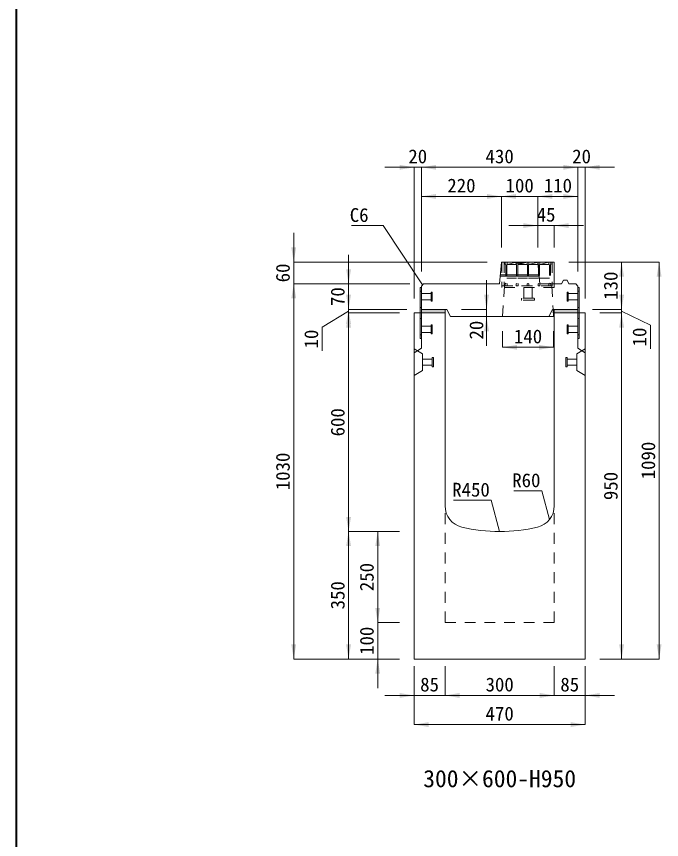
# Model space of a CAD drawing. Units: millimetres at full size, sheet at 1:40. Extents: x -1934 to 44546, y -100881 to -70395.
# Drawn here: x 11546 to 13317, y -98156 to -95896 of the extents above; entities that cross this region are included whole.
import ezdxf
from ezdxf.enums import TextEntityAlignment as Align

# ---------------------------------------------------------------- set-up
doc = ezdxf.new("R2010")
doc.units = ezdxf.units.MM
doc.header["$LTSCALE"] = 40
for name, pattern in [('CHAIN_DOUBLE_DASH', [23.5, 12, -1.5, 3.5, -1.5, 3.5, -1.5]), ('USER1', [1.35, 0.75, -0.6]), ('USER2', [1.35, 0.75, -0.6])]:
    doc.linetypes.add(name, pattern=pattern)
for name, color, linetype, lineweight in [('0_2', 7, 'Continuous', 13), ('インサート', 92, 'USER2', 9), ('グレーチング', 7, 'USER2', 5), ('プレート', 7, 'USER1', 9), ('モルタル', 7, 'Continuous', 9), ('受枠', 3, 'USER2', 5), ('図枠', 7, 'Continuous', 5), ('寸法線', 7, 'Continuous', 9), ('引出線', 4, 'Continuous', 9), ('本体', 2, 'Continuous', 13), ('補助線', 8, 'CHAIN_DOUBLE_DASH', 5)]:
    doc.layers.add(name, color=color, linetype=linetype, lineweight=lineweight)
doc.layers.add('ハッチング_モルタル', color=30, linetype='Continuous')
doc.styles.add('ＭＳ ゴシック', font='')
doc.styles.get('ＭＳ ゴシック').set_extended_font_data('MS Gothic')

# ---------------------------------------------------------------- blocks, each defined once
blk = doc.blocks.new('filled_arrow')
at = {"color": 0, "linetype": 'Continuous', "lineweight": -2}
blk.add_solid([(7.5, 1.25), (0, 0), (7.5, -1.25)], dxfattribs=at)

msp = doc.modelspace()

# ---------------------------------------------------------------- hatches: boundary and pattern name
at = {"layer": 'ハッチング_モルタル'}
for points in [[(12657.74, -96700.41), (12657.74, -96710.41), (12722.74, -96710.41), (12722.74, -96700.41)], [(13022.74, -96700.41), (13022.74, -96710.41), (13087.74, -96710.41), (13087.74, -96700.41)]]:
    msp.add_hatch(color=256, dxfattribs=at).paths.add_polyline_path(points)

# ---------------------------------------------------------------- linework, layer by layer
at = {"layer": 'インサート'}
for p, q in [((12657.74, -96656.91), (12684.74, -96656.91)), ((12657.74, -96656.91), (12657.74, -96673.91)), ((12687.74, -96652.91), (12684.74, -96652.91)), ((12684.74, -96652.91), (12684.74, -96677.91)), ((12687.74, -96677.91), (12687.74, -96652.91)), ((13057.74, -96652.91), (13060.74, -96652.91)), ((13057.74, -96677.91), (13057.74, -96652.91)), ((13060.74, -96652.91), (13060.74, -96677.91)), ((13087.74, -96656.91), (13060.74, -96656.91)), ((13087.74, -96656.91), (13087.74, -96673.91)), ((12657.74, -96673.91), (12684.74, -96673.91)), ((12684.74, -96677.91), (12687.74, -96677.91)), ((13060.74, -96677.91), (13057.74, -96677.91)), ((13087.74, -96673.91), (13060.74, -96673.91)), ((12657.74, -96746.91), (12684.74, -96746.91)), ((12657.74, -96746.91), (12657.74, -96763.91)), ((12657.74, -96763.91), (12684.74, -96763.91)), ((12687.74, -96742.91), (12684.74, -96742.91)), ((12684.74, -96742.91), (12684.74, -96767.91)), ((12687.74, -96767.91), (12687.74, -96742.91)), ((13057.74, -96742.91), (13060.74, -96742.91)), ((13057.74, -96767.91), (13057.74, -96742.91)), ((13060.74, -96742.91), (13060.74, -96767.91)), ((13087.74, -96746.91), (13060.74, -96746.91)), ((13087.74, -96763.91), (13060.74, -96763.91)), ((13087.74, -96746.91), (13087.74, -96763.91)), ((12684.74, -96767.91), (12687.74, -96767.91)), ((13060.74, -96767.91), (13057.74, -96767.91))]:
    msp.add_line(p, q, dxfattribs=at)
at = {"layer": 'インサート', "linetype": 'Continuous', "lineweight": 5}
for p, q in [((12660.74, -96853.91), (12660.74, -96836.91)), ((12687.74, -96836.91), (12660.74, -96836.91)), ((12687.74, -96853.91), (12660.74, -96853.91)), ((12687.74, -96857.91), (12687.74, -96832.91)), ((12690.74, -96832.91), (12687.74, -96832.91)), ((12690.74, -96857.91), (12690.74, -96832.91)), ((13054.74, -96832.91), (13054.74, -96857.91)), ((13054.74, -96832.91), (13057.74, -96832.91)), ((13057.74, -96832.91), (13057.74, -96857.91)), ((13057.74, -96836.91), (13084.74, -96836.91)), ((13057.74, -96853.91), (13084.74, -96853.91)), ((13084.74, -96836.91), (13084.74, -96853.91)), ((12690.74, -96857.91), (12687.74, -96857.91)), ((13054.74, -96857.91), (13057.74, -96857.91))]:
    msp.add_line(p, q, dxfattribs=at)
at = {"layer": 'グレーチング'}
for p, q in [((13013.24, -96570.91), (12888.24, -96570.91)), ((12888.24, -96570.91), (12888.24, -96576.91)), ((12888.24, -96576.91), (12889.24, -96577.91)), ((12889.24, -96577.91), (12889.24, -96628.91)), ((12893.24, -96576.91), (12892.24, -96577.91)), ((12892.24, -96577.91), (12892.24, -96628.91)), ((12893.24, -96570.91), (12893.24, -96576.91)), ((12893.24, -96576.91), (12918.24, -96570.91)), ((12893.24, -96576.91), (12918.24, -96576.91)), ((12918.24, -96570.91), (12918.24, -96576.91)), ((12918.24, -96576.91), (12919.24, -96577.91)), ((12919.24, -96577.91), (12919.24, -96628.91)), ((12923.24, -96576.91), (12922.24, -96577.91)), ((12922.24, -96577.91), (12922.24, -96628.91)), ((12923.24, -96570.91), (12923.24, -96576.91)), ((12923.24, -96576.91), (12948.24, -96570.91)), ((12923.24, -96576.91), (12948.24, -96576.91)), ((12948.24, -96570.91), (12948.24, -96576.91)), ((12948.24, -96576.91), (12949.24, -96577.91)), ((12949.24, -96577.91), (12949.24, -96628.91)), ((12953.24, -96576.91), (12952.24, -96577.91)), ((12952.24, -96577.91), (12952.24, -96628.91)), ((12953.24, -96570.91), (12953.24, -96576.91)), ((12953.24, -96576.91), (12978.24, -96570.91)), ((12953.24, -96576.91), (12978.24, -96576.91)), ((12978.24, -96570.91), (12978.24, -96576.91)), ((12978.24, -96576.91), (12979.24, -96577.91)), ((12979.24, -96577.91), (12979.24, -96628.91)), ((12983.24, -96576.91), (12982.24, -96577.91)), ((12982.24, -96577.91), (12982.24, -96628.91)), ((12983.24, -96570.91), (12983.24, -96576.91)), ((12983.24, -96576.91), (13008.24, -96570.91)), ((12983.24, -96576.91), (13008.24, -96576.91)), ((13008.24, -96570.91), (13008.24, -96576.91)), ((13008.24, -96576.91), (13009.24, -96577.91)), ((13009.24, -96577.91), (13009.24, -96628.91)), ((13013.24, -96576.91), (13012.24, -96577.91)), ((13012.24, -96577.91), (13012.24, -96628.91)), ((13013.24, -96570.91), (13013.24, -96576.91)), ((12892.24, -96614.91), (12919.24, -96614.91)), ((12922.24, -96614.91), (12949.24, -96614.91)), ((12952.24, -96614.91), (12979.24, -96614.91)), ((12982.24, -96614.91), (13009.24, -96614.91)), ((12888.24, -96629.91), (12889.24, -96628.91)), ((12888.24, -96635.91), (12888.24, -96629.91)), ((12888.24, -96635.91), (12893.24, -96635.91)), ((12893.24, -96629.91), (12892.24, -96628.91)), ((12893.24, -96635.91), (12893.24, -96629.91)), ((12918.24, -96629.91), (12919.24, -96628.91)), ((12918.24, -96635.91), (12918.24, -96629.91)), ((12918.24, -96635.91), (12923.24, -96635.91)), ((12923.24, -96629.91), (12922.24, -96628.91)), ((12923.24, -96635.91), (12923.24, -96629.91)), ((12948.24, -96629.91), (12949.24, -96628.91)), ((12948.24, -96635.91), (12948.24, -96629.91)), ((12948.24, -96635.91), (12953.24, -96635.91)), ((12953.24, -96629.91), (12952.24, -96628.91)), ((12953.24, -96635.91), (12953.24, -96629.91)), ((12978.24, -96629.91), (12979.24, -96628.91)), ((12978.24, -96635.91), (12978.24, -96629.91)), ((12978.24, -96635.91), (12983.24, -96635.91)), ((12983.24, -96629.91), (12982.24, -96628.91)), ((12983.24, -96635.91), (12983.24, -96629.91)), ((13008.24, -96629.91), (13009.24, -96628.91)), ((13008.24, -96635.91), (13008.24, -96629.91)), ((13008.24, -96635.91), (13013.24, -96635.91)), ((13013.24, -96629.91), (13012.24, -96628.91)), ((13013.24, -96635.91), (13013.24, -96629.91))]:
    msp.add_line(p, q, dxfattribs=at)
at = {"layer": 'プレート'}
for p, q in [((12657.74, -96650.41), (12654.54, -96650.41)), ((13090.94, -96650.41), (13087.74, -96650.41)), ((12657.74, -96695.41), (12654.54, -96695.41)), ((13090.94, -96695.41), (13087.74, -96695.41)), ((12657.74, -96725.41), (12654.54, -96725.41)), ((13090.94, -96725.41), (13087.74, -96725.41)), ((12657.74, -96770.41), (12654.54, -96770.41)), ((13090.94, -96770.41), (13087.74, -96770.41))]:
    msp.add_line(p, q, dxfattribs=at)
at = {"layer": 'プレート', "linetype": 'Continuous'}
for points in [[(12654.54, -96780.41), (12654.54, -96640.41), (12657.74, -96640.41), (12657.74, -96780.41)], [(13087.74, -96780.41), (13087.74, -96640.41), (13090.94, -96640.41), (13090.94, -96780.41)]]:
    msp.add_lwpolyline(points, close=True, dxfattribs=at)
at = {"layer": 'モルタル', "lineweight": 13}
msp.add_lwpolyline([(12657.74, -96700.41), (12722.74, -96700.41), (12722.74, -96710.41), (12657.74, -96710.41)], close=True, dxfattribs=at)
at = {"layer": 'モルタル'}
msp.add_lwpolyline([(13022.74, -96700.41), (13087.74, -96700.41), (13087.74, -96710.41), (13022.74, -96710.41)], close=True, dxfattribs=at)
at = {"layer": '受枠', "linetype": 'Continuous'}
for q in [(12878.74, -96570.41), (13022.74, -96630.41)]:
    msp.add_line((13022.74, -96570.41), q, dxfattribs=at)
at = {"layer": '受枠'}
for p, q in [((12878.74, -96570.41), (12878.74, -96640.41)), ((12884.74, -96570.41), (12884.74, -96635.91)), ((13016.74, -96570.41), (13016.74, -96635.91)), ((12878.74, -96635.91), (13022.74, -96635.91)), ((13022.74, -96640.41), (12878.74, -96640.41)), ((12939.4, -96670.08), (12939.4, -96640.41)), ((12962.07, -96670.08), (12962.07, -96640.41)), ((13022.74, -96630.41), (13022.74, -96640.41)), ((12932.87, -96671.14), (12932.87, -96674.34)), ((12967.54, -96670.08), (12933.94, -96670.08)), ((12968.6, -96671.14), (12968.6, -96674.34)), ((12967.54, -96675.41), (12933.94, -96675.41))]:
    msp.add_line(p, q, dxfattribs=at)
for centre, start, end in [((12933.94, -96671.14), 90, 180), ((12967.54, -96671.14), 0, 90), ((12933.94, -96674.34), 180, 270), ((12967.54, -96674.34), 270, 0)]:
    msp.add_arc(centre, 1.07, start, end, dxfattribs=at)
at = {"layer": '図枠', "lineweight": 40}
msp.add_line((11545.54, -99421.84), (11545.54, -88341.84), dxfattribs=at)
at = {"layer": '寸法線'}
for p, q in [((12737.74, -96310.41), (12557.74, -96310.41)), ((12637.74, -96670.41), (12637.74, -96310.41)), ((12657.74, -96310.41), (13087.74, -96310.41)), ((12657.74, -96596.41), (12657.74, -96310.41)), ((12657.74, -96596.41), (12657.74, -96310.41)), ((13007.74, -96310.41), (13187.74, -96310.41)), ((13087.74, -96596.41), (13087.74, -96310.41)), ((13087.74, -96596.41), (13087.74, -96310.41)), ((13107.74, -96670.41), (13107.74, -96310.41)), ((12657.74, -96390.41), (12877.74, -96390.41)), ((12657.74, -96596.41), (12657.74, -96390.41)), ((12877.74, -96530.41), (12877.74, -96390.41)), ((13057.74, -96390.41), (12877.74, -96390.41)), ((12877.74, -96530.41), (12877.74, -96390.41)), ((12977.74, -96390.41), (13087.74, -96390.41)), ((12977.74, -96530.41), (12977.74, -96390.41)), ((13087.74, -96596.41), (13087.74, -96390.41)), ((13102.74, -96470.41), (12897.74, -96470.41)), ((12977.74, -96530.41), (12977.74, -96470.41)), ((13022.74, -96530.41), (13022.74, -96470.41)), ((12307.14, -96490.41), (12307.14, -96710.41)), ((12977.74, -96530.41), (12977.74, -96500.41)), ((12457.74, -96780.41), (12457.74, -96550.41)), ((12838.74, -96570.41), (12307.14, -96570.41)), ((13062.74, -96570.41), (13310.72, -96570.41)), ((13062.74, -96570.41), (13207.74, -96570.41)), ((13207.74, -96700.41), (13207.74, -96570.41)), ((13310.72, -97660.41), (13310.72, -96570.41)), ((12457.74, -96620.41), (12457.74, -96790.41)), ((12836.71, -96620.41), (12836.71, -96800.41)), ((13207.74, -96620.41), (13207.74, -96790.41)), ((12307.14, -97660.41), (12307.14, -96630.41)), ((12625.74, -96630.41), (12307.14, -96630.41)), ((12623.74, -96630.41), (12307.14, -96630.41)), ((12623.74, -96630.41), (12457.74, -96630.41)), ((12457.74, -96705.41), (12385.13, -96749.45)), ((12617.74, -96700.41), (12457.74, -96700.41)), ((12617.74, -96700.41), (12457.74, -96700.41)), ((12457.74, -97310.41), (12457.74, -96710.41)), ((12597.74, -96710.41), (12457.74, -96710.41)), ((12597.74, -96710.41), (12457.74, -96710.41)), ((12767.74, -96700.41), (12836.71, -96700.41)), ((13127.74, -96700.41), (13207.74, -96700.41)), ((13127.74, -96700.41), (13207.74, -96700.41)), ((13147.74, -96710.41), (13207.74, -96710.41)), ((13147.74, -96710.41), (13207.74, -96710.41)), ((13207.74, -96705.41), (13286.77, -96743.84)), ((13207.74, -97660.41), (13207.74, -96710.41)), ((12777.74, -96720.41), (12836.71, -96720.41)), ((12385.13, -96749.45), (12385.13, -96814.32)), ((12880.74, -96760.41), (12880.74, -96804.64)), ((13020.74, -96760.41), (13020.74, -96804.64)), ((13286.77, -96743.84), (13286.77, -96808.71)), ((12880.74, -96804.64), (13020.74, -96804.64)), ((12597.74, -97310.41), (12457.74, -97310.41)), ((12457.74, -97660.41), (12457.74, -97310.41)), ((12597.74, -97310.41), (12457.74, -97310.41)), ((12537.74, -97560.41), (12537.74, -97310.41)), ((12597.74, -97310.41), (12537.74, -97310.41)), ((12537.74, -97740.41), (12537.74, -97480.41)), ((12597.74, -97560.41), (12537.74, -97560.41)), ((12597.74, -97560.41), (12537.74, -97560.41)), ((12597.74, -97660.41), (12307.14, -97660.41)), ((12597.74, -97660.41), (12457.74, -97660.41)), ((12597.74, -97660.41), (12537.74, -97660.41)), ((13147.74, -97660.41), (13310.72, -97660.41)), ((13147.74, -97660.41), (13207.74, -97660.41)), ((12637.74, -97680.41), (12637.74, -97760.41)), ((12637.74, -97680.41), (12637.74, -97840.41)), ((12722.74, -97680.41), (12722.74, -97760.41)), ((12722.74, -97680.41), (12722.74, -97760.41)), ((13022.74, -97680.41), (13022.74, -97760.41)), ((13022.74, -97680.41), (13022.74, -97760.41)), ((13107.74, -97680.41), (13107.74, -97760.41)), ((13107.74, -97680.41), (13107.74, -97840.41)), ((12557.74, -97760.41), (12802.74, -97760.41)), ((12722.74, -97760.41), (13022.74, -97760.41)), ((12942.74, -97760.41), (13187.74, -97760.41)), ((12637.74, -97840.41), (13107.74, -97840.41))]:
    msp.add_line(p, q, dxfattribs=at)
at = {"layer": '引出線'}
for points in [[(12660.74, -96633.41), (12552.74, -96470.41), (12465.64, -96470.41)], [(13009.81, -97277.1), (12988.79, -97198.68), (12911.29, -97198.68)], [(12872.74, -97310.41), (12849.71, -97224.49), (12746.22, -97224.49)]]:
    msp.add_lwpolyline(points, dxfattribs=at)
at = {"layer": '本体'}
for p, q in [((12872.74, -96630.41), (12877.74, -96570.41)), ((12877.74, -96570.41), (12914.74, -96570.41)), ((12914.74, -96570.41), (12917.74, -96573.41)), ((12917.74, -96573.41), (12937.74, -96573.41)), ((12937.74, -96573.41), (12940.74, -96570.41)), ((12940.74, -96570.41), (12977.74, -96570.41)), ((12977.74, -96570.41), (12982.74, -96630.41)), ((12980.65, -96605.41), (12874.82, -96605.41)), ((12980.99, -96609.41), (12874.49, -96609.41)), ((13042.74, -96630.41), (13047.74, -96620.41)), ((13047.74, -96620.41), (13057.74, -96620.41)), ((13057.74, -96620.41), (13062.74, -96630.41)), ((12657.74, -96636.41), (12663.74, -96630.41)), ((12657.74, -96636.41), (12657.74, -96700.41)), ((12663.74, -96630.41), (12872.74, -96630.41)), ((12982.74, -96630.41), (13042.74, -96630.41)), ((13062.74, -96630.41), (13081.74, -96630.41)), ((13081.74, -96630.41), (13087.74, -96636.41)), ((13087.74, -96636.41), (13087.74, -96700.41)), ((12657.74, -96700.41), (12727.74, -96700.41)), ((12727.74, -96700.41), (12737.74, -96720.41)), ((13017.74, -96700.41), (13007.74, -96720.41)), ((13017.74, -96700.41), (13087.74, -96700.41)), ((12737.74, -96720.41), (13007.74, -96720.41))]:
    msp.add_line(p, q, dxfattribs=at)
at = {"layer": '本体', "linetype": 'USER2', "lineweight": 9}
for p, q in [((12885.74, -96635.91), (12880.74, -96720.41)), ((13015.74, -96635.91), (13019.55, -96700.41))]:
    msp.add_line(p, q, dxfattribs=at)
at = {"layer": '本体', "lineweight": 20}
for p, q in [((12637.74, -97660.41), (12637.74, -96710.41)), ((12637.74, -96710.41), (12722.74, -96710.41)), ((12657.74, -96710.41), (12722.74, -96710.41)), ((12657.74, -96710.41), (12657.74, -96807.41)), ((12722.74, -97239.89), (12722.74, -96710.41)), ((13022.74, -97239.89), (13022.74, -96710.41)), ((13022.74, -96710.41), (13107.74, -96710.41)), ((13087.74, -96710.41), (13087.74, -96807.41)), ((13107.74, -97660.41), (13107.74, -96710.41)), ((12637.74, -96819.92), (12657.74, -96807.41)), ((12637.74, -96808.41), (12660.74, -96822.91)), ((13084.74, -96822.91), (13107.74, -96808.41)), ((13107.74, -96819.92), (13087.74, -96807.41)), ((12660.74, -96867.91), (12660.74, -96822.91)), ((13084.74, -96867.91), (13084.74, -96822.91)), ((12660.74, -96867.91), (12637.74, -96882.41)), ((13107.74, -96882.41), (13084.74, -96867.91)), ((12637.74, -97660.41), (13107.74, -97660.41))]:
    msp.add_line(p, q, dxfattribs=at)
at = {"layer": '本体', "linetype": 'USER2', "lineweight": 20}
for p, q in [((12722.74, -97560.41), (12722.74, -97239.89)), ((13022.74, -97560.41), (13022.74, -97239.89))]:
    msp.add_line(p, q, dxfattribs=at)
at = {"layer": '本体', "linetype": 'USER1', "lineweight": 20}
msp.add_line((12722.74, -97560.41), (13022.74, -97560.41), dxfattribs=at)
at = {"layer": '本体', "lineweight": 20}
for centre, radius, start, end in [((12782.74, -97239.89), 60, 180, 256.65766), ((12962.74, -97239.89), 60, 283.34241, 0), ((12872.74, -96860.41), 450, 256.65766, 283.34241)]:
    msp.add_arc(centre, radius, start, end, dxfattribs=at)
at = {"layer": '補助線'}
for p in [(13019.55, -96700.41), (13007.74, -96720.41)]:
    msp.add_line(p, (13020.74, -96720.41), dxfattribs=at)

# ---------------------------------------------------------------- block references
at = {"layer": '寸法線', "xscale": 5.33, "yscale": 5.33}
for p, rotation in [((12637.74, -96310.41), 180), ((13087.74, -96310.41), 180), ((13087.74, -96310.41), 180), ((12877.74, -96390.41), 180), ((13087.74, -96390.41), 180), ((12977.74, -96470.41), 180), ((12307.14, -96570.41), 90), ((13207.74, -96570.41), 270), ((13310.72, -96570.41), 270), ((12457.74, -96630.41), 90), ((12307.14, -96630.41), 270), ((12307.14, -96630.41), 270), ((12457.74, -96700.41), 90), ((12836.71, -96700.41), 90), ((13207.74, -96700.41), 90), ((13207.74, -96700.41), 90), ((12457.74, -96700.41), 270), ((12457.74, -96710.41), 270), ((12457.74, -96710.41), 270), ((13207.74, -96710.41), 270), ((13207.74, -96710.41), 270), ((12836.71, -96720.41), 270), ((13020.74, -96804.64), 180), ((12457.74, -97310.41), 90), ((12457.74, -97310.41), 270), ((12537.74, -97310.41), 270), ((12537.74, -97560.41), 90), ((12537.74, -97560.41), 90), ((12307.14, -97660.41), 90), ((12457.74, -97660.41), 90), ((13207.74, -97660.41), 90), ((13310.72, -97660.41), 90), ((12537.74, -97660.41), 270), ((12637.74, -97760.41), 180), ((13022.74, -97760.41), 180), ((13022.74, -97760.41), 180), ((13107.74, -97840.41), 180)]:
    msp.add_blockref('filled_arrow', p, dxfattribs=dict(at, rotation=rotation))
for p in [(12657.74, -96310.41), (12657.74, -96310.41), (13107.74, -96310.41), (12657.74, -96390.41), (12877.74, -96390.41), (12977.74, -96390.41), (12977.74, -96390.41), (13022.74, -96470.41), (12880.74, -96804.64), (12722.74, -97760.41), (12722.74, -97760.41), (13107.74, -97760.41), (12637.74, -97840.41)]:
    msp.add_blockref('filled_arrow', p, dxfattribs=at)
at = {"layer": '引出線', "xscale": 0.133, "yscale": 0.133}
for p, rotation in [((12660.74, -96633.41), 123.5), ((13009.81, -97277.1), 105), ((12872.74, -97310.41), 105)]:
    msp.add_blockref('filled_arrow', p, dxfattribs=dict(at, rotation=rotation))

# ---------------------------------------------------------------- texts
at = {"layer": '0_2', "style": 'ＭＳ ゴシック'}
msp.add_text('300×600-H950', height=47.47, dxfattribs=at).set_placement((12872.74, -97988.75), align=Align.MIDDLE_CENTER)
at = {"layer": '寸法線', "style": 'ＭＳ ゴシック'}
for s, p in [('20', (12647.74, -96280.41)), ('430', (12872.74, -96280.41)), ('20', (13097.74, -96280.41)), ('220', (12767.74, -96360.41)), ('100', (12927.74, -96360.41)), ('110', (13032.74, -96360.41)), ('45', (13000.24, -96440.41)), ('140', (12950.74, -96774.64)), ('85', (12680.24, -97730.41)), ('300', (12872.74, -97730.41)), ('85', (13065.24, -97730.41)), ('470', (12872.74, -97810.41))]:
    msp.add_text(s, height=37.98, dxfattribs=at).set_placement(p, align=Align.MIDDLE_CENTER)
for s, p in [('60', (12277.14, -96600.41)), ('130', (13177.74, -96635.41)), ('70', (12427.74, -96665.41)), ('20', (12808.71, -96757.42)), ('10', (12355.13, -96781.88)), ('10', (13256.77, -96776.27)), ('600', (12427.74, -97010.41)), ('1090', (13280.72, -97115.41)), ('1030', (12277.14, -97145.41)), ('950', (13177.74, -97185.41)), ('250', (12507.74, -97435.41)), ('350', (12427.74, -97485.41)), ('100', (12507.74, -97610.41))]:
    msp.add_text(s, height=37.98, rotation=90, dxfattribs=at).set_placement(p, align=Align.MIDDLE_CENTER)
at = {"layer": '引出線', "style": 'ＭＳ ゴシック'}
for s, p in [('C6', (12512.74, -96422.41)), ('R60', (12984.79, -97150.68)), ('R450', (12845.71, -97176.49))]:
    msp.add_text(s, height=37.98, dxfattribs=at).set_placement(p, align=Align.TOP_RIGHT)

doc.saveas('drawing.dxf')
